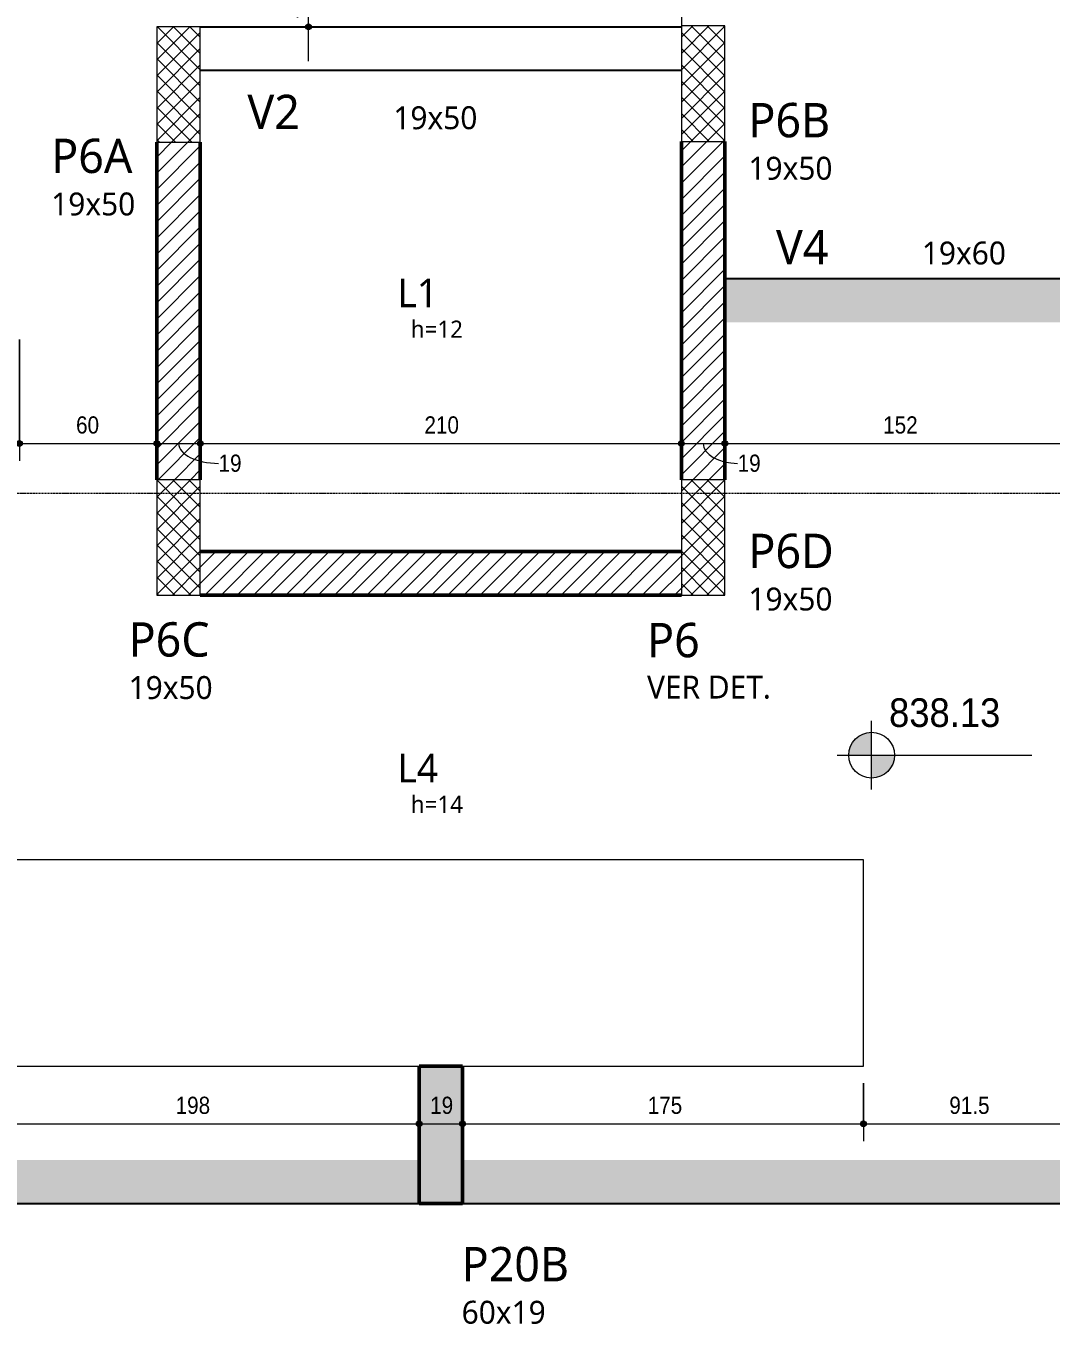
# Model space of a CAD drawing. Header units: centimetres. Extents: x -1095 to 23421, y -520 to 84300.
# Drawn here: x 5362 to 5810, y -442 to 124 of the extents above; entities that cross this region are included whole.
import ezdxf

# ---------------------------------------------------------------- set-up
doc = ezdxf.new("R2010")
doc.units = ezdxf.units.CM
doc.linetypes.add('Centro de 6 mm', pattern=[1.32, 0.6, -0.24, 0.24, -0.24])
for name, color, linetype, lineweight in [('A-ANNO-DIMS', 7, 'Continuous', 9), ('A-ANNO-DIMS-50', 7, 'Continuous', 9), ('A-DETL-GENF', 7, 'Continuous', 18), ('A-FLOR', 7, 'Continuous', 9), ('A-FLOR-IDEN', 7, 'Continuous', 9), ('G-ANNO-DIMS', 7, 'Continuous', 9), ('G-ANNO-SYMB', 7, 'Continuous', 9), ('S-BEAM', 7, 'Continuous', 9), ('S-BEAM-IDEN', 7, 'Continuous', 9), ('S-COLS', 7, 'Continuous', 9), ('S-COLS-IDEN', 7, 'Continuous', 9)]:
    doc.layers.add(name, color=color, linetype=linetype, lineweight=lineweight)
doc.layers.add('A-DETL', color=7, linetype='Continuous', lineweight=18, true_color=0x00a600)
doc.styles.add('Fira Sans', font='', dxfattribs={"width": 0.95, "height": 12.5})
doc.styles.add('Fira Sans_1', font='', dxfattribs={"width": 0.9, "height": 7.5})
doc.styles.add('Gadugi', font='gadugi.ttf', dxfattribs={"height": 15})
doc.styles.add('Gadugi_1', font='gadugi.ttf', dxfattribs={"height": 10})
doc.styles.add('Gadugi_2', font='gadugi.ttf', dxfattribs={"height": 7.5})
doc.styles.add('Gadugi_3', font='gadugi.ttf', dxfattribs={"height": 12.5})
doc.styles.add('Gadugi_4', font='gadugi.ttf', dxfattribs={"height": 0.2})
doc.styles.get('Fira Sans').set_extended_font_data('Fira Sans')
doc.styles.get('Fira Sans_1').set_extended_font_data('Fira Sans')
doc.dimstyles.new('PED_R80_1_5mm_ACIMA_As_ESQ__R00', dxfattribs={"dimscale": 30.48, "dimtxt": 10.229846, "dimasz": 0.328084, "dimexe": 0.246063, "dimexo": 0.246063, "dimgap": 0.049213, "dimtad": 1, "dimdec": 1, "dimrnd": 0.5, "dimdsep": 46, "dimtxsty": 'Fira Sans_1', "dimblk1": 'DOTSMALL', "dimblk2": 'DOTSMALL', "dimsah": 1, "dimcen": 0.09, "dimdle": 0.492126, "dimazin": 0, "dimtfac": 1, "dimtdec": 4, "dimtix": 1, "dimtmove": 0, "dimatfit": 3, "dimfxl": 1, "dimtvp": 1, "dimtolj": 1, "dimtzin": 0, "dimarcsym": 2})
doc.dimstyles.new('PED_R80_1_5mm_ACIMA_As_ESQ__R00_1', dxfattribs={"dimscale": 30.48, "dimtxt": 10.229846, "dimasz": 0.328084, "dimexe": 0.246063, "dimexo": 0.246063, "dimgap": 0.049213, "dimtad": 1, "dimdec": 1, "dimrnd": 0.5, "dimdsep": 46, "dimtxsty": 'Fira Sans_1', "dimblk1": 'DOTSMALL', "dimblk2": 'DOTSMALL', "dimsah": 1, "dimcen": 0.09, "dimdle": 0.492126, "dimazin": 0, "dimtfac": 1, "dimtdec": 4, "dimtix": 1, "dimtmove": 1, "dimatfit": 3, "dimfxl": 1, "dimtvp": 1, "dimtolj": 1, "dimtzin": 0, "dimarcsym": 2})
pattern_1 = [(45, (5543.248, 0), (-3.53553, 3.53553), []), (135, (5543.248, 0), (-3.53553, -3.53553), [])]

# ---------------------------------------------------------------- blocks, each defined once
blk = doc.blocks.new('PED_TAG_PILAR_R03 - PILAR VER DET_-2523782-PL500 - PRÉ-FORMA DA MESA')
at = {"layer": 'S-COLS-IDEN', "insert": (0.115, -0.625), "char_height": 0.2, "width": 1.37089, "attachment_point": 1, "style": 'Gadugi_4'}
blk.add_mtext('VER DET.', dxfattribs=at)
blk = doc.blocks.new('Elevações de ponto - M_Cota de elevação - Alvo preenchido-10609-PL500 - PRÉ-FORMA DA MESA')
at = {"layer": 'G-ANNO-DIMS'}
h = blk.add_hatch(color=256, dxfattribs=at)
edge = h.paths.add_edge_path(flags=0)
edge.add_line((0, 0), (-0.2, 0))
edge.add_arc((0, 0), 0.2, 90, 180, ccw=False)
edge.add_line((0, 0.2), (0, 0))
h = blk.add_hatch(color=256, dxfattribs=at)
edge = h.paths.add_edge_path(flags=0)
edge.add_line((0, 0), (0.2, 0))
edge.add_arc((0, 0), 0.2, 270, 360, ccw=False)
edge.add_line((0, -0.2), (0, 0))
for p, q in [((0, -0.3), (0, 0.3)), ((-0.3, 0), (1.4, 0))]:
    blk.add_line(p, q, dxfattribs=at)
blk.add_circle((0, 0), 0.2, dxfattribs=at)
blk = doc.blocks.new('DIMBLOCK139-PL500 - PRÉ-FORMA DA MESA')
at = {"layer": 'A-ANNO-DIMS-50', "true_color": 0x000032}
h = blk.add_hatch(color=178, dxfattribs=at)
edge = h.paths.add_edge_path(flags=0)
edge.add_arc((5335.75, -354.97), 1.25, 0, 360)
h = blk.add_hatch(color=178, dxfattribs=at)
edge = h.paths.add_edge_path(flags=0)
edge.add_arc((5533.75, -354.97), 1.25, 0, 360)
at = {"layer": 'A-ANNO-DIMS-50', "color": 178, "true_color": 0x000032}
for p, q in [((5335.75, -337.25), (5335.75, -362.47)), ((5335.75, -354.97), (5335.75, -337.25)), ((5533.75, -360.7), (5533.75, -347.47)), ((5335.75, -354.97), (5533.75, -354.97)), ((5533.75, -354.97), (5533.75, -360.7))]:
    blk.add_line(p, q, dxfattribs=at)
for centre in [(5335.75, -354.97), (5533.75, -354.97)]:
    blk.add_circle(centre, 1.25, dxfattribs=at)
at = {"layer": 'A-ANNO-DIMS-50', "color": 0, "insert": (5427.47, -343.09), "char_height": 7.5, "width": 17.4694, "attachment_point": 1, "line_spacing_factor": 1.049215, "style": 'Fira Sans_1'}
blk.add_mtext('198', dxfattribs=at)
blk = doc.blocks.new('_DotSmall')
at = {"color": 0, "linetype": 'ByBlock', "const_width": 0.5}
blk.add_lwpolyline([(-0.0625, 0, 1), (0.0625, 0, 1)], format="xyb", close=True, dxfattribs=at)
blk = doc.blocks.new('DIMBLOCK140-PL500 - PRÉ-FORMA DA MESA')
at = {"layer": 'A-ANNO-DIMS-50', "true_color": 0x000032}
h = blk.add_hatch(color=178, dxfattribs=at)
edge = h.paths.add_edge_path(flags=0)
edge.add_arc((5533.75, -354.97), 1.25, 0, 360)
h = blk.add_hatch(color=178, dxfattribs=at)
edge = h.paths.add_edge_path(flags=0)
edge.add_arc((5552.75, -354.97), 1.25, 0, 360)
at = {"layer": 'A-ANNO-DIMS-50', "color": 178, "true_color": 0x000032}
for p, q in [((5533.75, -360.7), (5533.75, -347.47)), ((5552.75, -360.7), (5552.75, -347.47)), ((5533.75, -354.97), (5552.75, -354.97)), ((5533.75, -354.97), (5533.75, -360.7)), ((5552.75, -354.97), (5552.75, -360.7))]:
    blk.add_line(p, q, dxfattribs=at)
for centre in [(5533.75, -354.97), (5552.75, -354.97)]:
    blk.add_circle(centre, 1.25, dxfattribs=at)
at = {"layer": 'A-ANNO-DIMS-50', "color": 0, "insert": (5538.59, -343.09), "char_height": 7.5, "width": 11.1741, "attachment_point": 1, "line_spacing_factor": 1.049215, "style": 'Fira Sans_1'}
blk.add_mtext('19', dxfattribs=at)
blk = doc.blocks.new('DIMBLOCK141-PL500 - PRÉ-FORMA DA MESA')
at = {"layer": 'A-ANNO-DIMS-50', "true_color": 0x000032}
h = blk.add_hatch(color=178, dxfattribs=at)
edge = h.paths.add_edge_path(flags=0)
edge.add_arc((5552.75, -354.97), 1.25, 0, 360)
h = blk.add_hatch(color=178, dxfattribs=at)
edge = h.paths.add_edge_path(flags=0)
edge.add_arc((5727.75, -354.97), 1.25, 0, 360)
at = {"layer": 'A-ANNO-DIMS-50', "color": 178, "true_color": 0x000032}
for p, q in [((5727.75, -337.25), (5727.75, -362.47)), ((5727.75, -354.97), (5727.75, -337.25)), ((5552.75, -360.7), (5552.75, -347.47)), ((5552.75, -354.97), (5727.75, -354.97)), ((5552.75, -354.97), (5552.75, -360.7))]:
    blk.add_line(p, q, dxfattribs=at)
for centre in [(5552.75, -354.97), (5727.75, -354.97)]:
    blk.add_circle(centre, 1.25, dxfattribs=at)
at = {"layer": 'A-ANNO-DIMS-50', "color": 0, "insert": (5633.56, -343.09), "char_height": 7.5, "width": 16.053, "attachment_point": 1, "line_spacing_factor": 1.049215, "style": 'Fira Sans_1'}
blk.add_mtext('175', dxfattribs=at)
blk = doc.blocks.new('DIMBLOCK142-PL500 - PRÉ-FORMA DA MESA')
at = {"layer": 'A-ANNO-DIMS-50', "true_color": 0x000032}
h = blk.add_hatch(color=178, dxfattribs=at)
edge = h.paths.add_edge_path(flags=0)
edge.add_arc((5727.75, -354.97), 1.25, 0, 360)
h = blk.add_hatch(color=178, dxfattribs=at)
edge = h.paths.add_edge_path(flags=0)
edge.add_arc((5819.25, -354.97), 1.25, 0, 360)
at = {"layer": 'A-ANNO-DIMS-50', "color": 178, "true_color": 0x000032}
for p, q in [((5819.25, -241.75), (5819.25, -362.47)), ((5819.25, -354.97), (5819.25, -241.75)), ((5727.75, -337.25), (5727.75, -362.47)), ((5727.75, -354.97), (5727.75, -337.25)), ((5727.75, -354.97), (5819.25, -354.97))]:
    blk.add_line(p, q, dxfattribs=at)
for centre in [(5727.75, -354.97), (5819.25, -354.97)]:
    blk.add_circle(centre, 1.25, dxfattribs=at)
at = {"layer": 'A-ANNO-DIMS-50', "color": 0, "insert": (5765.24, -343.09), "char_height": 7.5, "width": 19.8302, "attachment_point": 1, "line_spacing_factor": 1.049215, "style": 'Fira Sans_1'}
blk.add_mtext('91.5', dxfattribs=at)
blk = doc.blocks.new('DIMBLOCK164-PL500 - PRÉ-FORMA DA MESA')
at = {"layer": 'A-ANNO-DIMS-50', "true_color": 0x000032}
h = blk.add_hatch(color=178, dxfattribs=at)
edge = h.paths.add_edge_path(flags=0)
edge.add_arc((5359.25, -58.13), 1.25, 0, 360)
h = blk.add_hatch(color=178, dxfattribs=at)
edge = h.paths.add_edge_path(flags=0)
edge.add_arc((5419.25, -58.13), 1.25, 0, 360)
at = {"layer": 'A-ANNO-DIMS-50', "color": 178, "true_color": 0x000032}
for p, q in [((5359.25, -12.75), (5359.25, -65.63)), ((5359.25, -58.13), (5359.25, -12.75)), ((5419.25, -63.86), (5419.25, -50.63)), ((5359.25, -58.13), (5419.25, -58.13)), ((5419.25, -58.13), (5419.25, -63.86))]:
    blk.add_line(p, q, dxfattribs=at)
for centre in [(5359.25, -58.13), (5419.25, -58.13)]:
    blk.add_circle(centre, 1.25, dxfattribs=at)
at = {"layer": 'A-ANNO-DIMS-50', "color": 0, "insert": (5384, -46.24), "char_height": 7.5, "width": 12.5906, "attachment_point": 1, "line_spacing_factor": 1.049215, "style": 'Fira Sans_1'}
blk.add_mtext('60', dxfattribs=at)
blk = doc.blocks.new('DIMBLOCK165-PL500 - PRÉ-FORMA DA MESA')
at = {"layer": 'A-ANNO-DIMS-50', "true_color": 0x000032}
h = blk.add_hatch(color=178, dxfattribs=at)
edge = h.paths.add_edge_path(flags=0)
edge.add_arc((5419.25, -58.13), 1.25, 0, 360)
h = blk.add_hatch(color=178, dxfattribs=at)
edge = h.paths.add_edge_path(flags=0)
edge.add_arc((5438.25, -58.13), 1.25, 0, 360)
at = {"layer": 'A-ANNO-DIMS-50', "color": 178, "true_color": 0x000032}
for p, q in [((5419.25, -63.86), (5419.25, -50.63)), ((5438.25, -63.86), (5438.25, -50.63)), ((5419.25, -58.13), (5438.25, -58.13)), ((5419.25, -58.13), (5419.25, -63.86)), ((5438.25, -58.13), (5438.25, -63.86))]:
    blk.add_line(p, q, dxfattribs=at)
for centre in [(5419.25, -58.13), (5438.25, -58.13)]:
    blk.add_circle(centre, 1.25, dxfattribs=at)
blk.add_ellipse((5446.21, -58.13), major_axis=(17.47, 0), ratio=0.493526, start_param=3.141593, end_param=4.712389, dxfattribs=at)
at = {"layer": 'A-ANNO-DIMS-50', "color": 0, "insert": (5446.21, -62.92), "char_height": 7.5, "width": 11.1741, "attachment_point": 1, "line_spacing_factor": 1.049215, "style": 'Fira Sans_1'}
blk.add_mtext('19', dxfattribs=at)
blk = doc.blocks.new('DIMBLOCK166-PL500 - PRÉ-FORMA DA MESA')
at = {"layer": 'A-ANNO-DIMS-50', "true_color": 0x000032}
h = blk.add_hatch(color=178, dxfattribs=at)
edge = h.paths.add_edge_path(flags=0)
edge.add_arc((5438.25, -58.13), 1.25, 0, 360)
h = blk.add_hatch(color=178, dxfattribs=at)
edge = h.paths.add_edge_path(flags=0)
edge.add_arc((5648.25, -58.13), 1.25, 0, 360)
at = {"layer": 'A-ANNO-DIMS-50', "color": 178, "true_color": 0x000032}
for p, q in [((5438.25, -63.86), (5438.25, -50.63)), ((5648.25, -63.86), (5648.25, -50.63)), ((5438.25, -58.13), (5648.25, -58.13)), ((5438.25, -58.13), (5438.25, -63.86)), ((5648.25, -58.13), (5648.25, -63.86))]:
    blk.add_line(p, q, dxfattribs=at)
for centre in [(5438.25, -58.13), (5648.25, -58.13)]:
    blk.add_circle(centre, 1.25, dxfattribs=at)
at = {"layer": 'A-ANNO-DIMS-50', "color": 0, "insert": (5536.1, -46.24), "char_height": 7.5, "width": 17.1547, "attachment_point": 1, "line_spacing_factor": 1.049215, "style": 'Fira Sans_1'}
blk.add_mtext('210', dxfattribs=at)
blk = doc.blocks.new('DIMBLOCK167-PL500 - PRÉ-FORMA DA MESA')
at = {"layer": 'A-ANNO-DIMS-50', "true_color": 0x000032}
h = blk.add_hatch(color=178, dxfattribs=at)
edge = h.paths.add_edge_path(flags=0)
edge.add_arc((5648.25, -58.13), 1.25, 0, 360)
h = blk.add_hatch(color=178, dxfattribs=at)
edge = h.paths.add_edge_path(flags=0)
edge.add_arc((5667.25, -58.13), 1.25, 0, 360)
at = {"layer": 'A-ANNO-DIMS-50', "color": 178, "true_color": 0x000032}
for p, q in [((5648.25, -63.86), (5648.25, -50.63)), ((5667.25, -63.86), (5667.25, -50.63)), ((5648.25, -58.13), (5667.25, -58.13)), ((5648.25, -58.13), (5648.25, -63.86)), ((5667.25, -58.13), (5667.25, -63.86))]:
    blk.add_line(p, q, dxfattribs=at)
for centre in [(5648.25, -58.13), (5667.25, -58.13)]:
    blk.add_circle(centre, 1.25, dxfattribs=at)
blk.add_ellipse((5672.83, -58.13), major_axis=(15.08, 0), ratio=0.571704, start_param=3.141593, end_param=4.712389, dxfattribs=at)
at = {"layer": 'A-ANNO-DIMS-50', "color": 0, "insert": (5672.83, -62.92), "char_height": 7.5, "width": 11.1741, "attachment_point": 1, "line_spacing_factor": 1.049215, "style": 'Fira Sans_1'}
blk.add_mtext('19', dxfattribs=at)
blk = doc.blocks.new('DIMBLOCK168-PL500 - PRÉ-FORMA DA MESA')
at = {"layer": 'A-ANNO-DIMS-50', "true_color": 0x000032}
h = blk.add_hatch(color=178, dxfattribs=at)
edge = h.paths.add_edge_path(flags=0)
edge.add_arc((5667.25, -58.13), 1.25, 0, 360)
h = blk.add_hatch(color=178, dxfattribs=at)
edge = h.paths.add_edge_path(flags=0)
edge.add_arc((5819.25, -58.13), 1.25, 0, 360)
at = {"layer": 'A-ANNO-DIMS-50', "color": 178, "true_color": 0x000032}
for p, q in [((5667.25, -63.86), (5667.25, -50.63)), ((5819.25, -63.86), (5819.25, -50.63)), ((5667.25, -58.13), (5819.25, -58.13)), ((5667.25, -58.13), (5667.25, -63.86)), ((5819.25, -58.13), (5819.25, -63.86))]:
    blk.add_line(p, q, dxfattribs=at)
for centre in [(5667.25, -58.13), (5819.25, -58.13)]:
    blk.add_circle(centre, 1.25, dxfattribs=at)
at = {"layer": 'A-ANNO-DIMS-50', "color": 0, "insert": (5736.36, -46.24), "char_height": 7.5, "width": 16.5251, "attachment_point": 1, "line_spacing_factor": 1.049215, "style": 'Fira Sans_1'}
blk.add_mtext('152', dxfattribs=at)
blk = doc.blocks.new('DIMBLOCK220-PL500 - PRÉ-FORMA DA MESA')
at = {"layer": 'A-ANNO-DIMS-50', "true_color": 0x000032}
h = blk.add_hatch(color=178, dxfattribs=at)
edge = h.paths.add_edge_path(flags=0)
edge.add_arc((5485.46, 139.75), 1.25, 0, 360)
h = blk.add_hatch(color=178, dxfattribs=at)
edge = h.paths.add_edge_path(flags=0)
edge.add_arc((5485.46, 123.75), 1.25, 0, 360)
at = {"layer": 'A-ANNO-DIMS-50', "color": 178, "true_color": 0x000032}
for p, q in [((5491.19, 139.75), (5477.96, 139.75)), ((5485.46, 108.75), (5485.46, 139.75)), ((5485.46, 139.75), (5491.19, 139.75)), ((5491.19, 123.75), (5477.96, 123.75)), ((5485.46, 123.75), (5491.19, 123.75))]:
    blk.add_line(p, q, dxfattribs=at)
for centre in [(5485.46, 139.75), (5485.46, 123.75)]:
    blk.add_circle(centre, 1.25, dxfattribs=at)
at = {"layer": 'A-ANNO-DIMS-50', "color": 0, "insert": (5473.57, 127.09), "char_height": 7.5, "width": 11.1741, "attachment_point": 1, "rotation": 90, "line_spacing_factor": 1.049215, "style": 'Fira Sans_1'}
blk.add_mtext('16', dxfattribs=at)

msp = doc.modelspace()

# ---------------------------------------------------------------- hatches: boundary and pattern name
at = {"layer": 'A-DETL-GENF', "true_color": 0x0000ff}
h = msp.add_hatch(dxfattribs=at)
h.set_pattern_fill('FP_3', color=5, style=0, pattern_type=2)
h.set_pattern_definition(pattern_1)
h.paths.add_polyline_path([(5438.25, 73.4), (5438.25, 123.75), (5419.25, 123.75), (5419.25, 73.4)], flags=0)
h = msp.add_hatch(dxfattribs=at)
h.set_pattern_fill('FP_3', color=5, style=0, pattern_type=2)
h.set_pattern_definition(pattern_1)
h.paths.add_polyline_path([(5667.25, 73.75), (5667.25, 124.1), (5648.25, 124.1), (5648.25, 73.75)], flags=0)
h = msp.add_hatch(dxfattribs=at)
h.set_pattern_fill('FP_3', color=5, style=0, pattern_type=2)
h.set_pattern_definition(pattern_1)
h.paths.add_polyline_path([(5438.25, -124.25), (5438.25, -73.9), (5419.25, -73.9), (5419.25, -124.25)], flags=0)
h = msp.add_hatch(dxfattribs=at)
h.set_pattern_fill('FP_3', color=5, style=0, pattern_type=2)
h.set_pattern_definition(pattern_1)
h.paths.add_polyline_path([(5667.25, -124.25), (5667.25, -73.9), (5648.25, -73.9), (5648.25, -124.25)], flags=0)
at = {"layer": 'S-BEAM', "true_color": 0xe6b8b7}
for points in [[(5819.25, -5.25), (5819.25, 13.75), (5667.25, 13.75), (5667.25, -5.25)], [(5533.75, -389.75), (5533.75, -370.75), (4741.75, -370.75), (4741.75, -389.75), (5465.18, -389.75)], [(6563.75, -389.75), (6563.75, -370.75), (5552.75, -370.75), (5552.75, -389.75), (6559.11, -389.75)]]:
    msp.add_hatch(color=9, dxfattribs=at).paths.add_polyline_path(points, flags=0)
at = {"layer": 'S-COLS', "lineweight": 18, "true_color": 0x808080}
h = msp.add_hatch(dxfattribs=at)
h.set_pattern_fill('FP_1', color=8, style=0, pattern_type=2)
h.set_pattern_definition([(45, (5543.248, 0), (-3.53553, 3.53553), [])])
h.paths.add_polyline_path([(5465.18, -124.25), (5648.25, -124.25), (5648.25, -105.25), (5438.25, -105.25), (5438.25, -124.25)], flags=0)
h.paths.add_polyline_path([(5650.85, -73.9), (5667.25, -73.9), (5667.25, 73.75), (5648.25, 73.75), (5648.25, -73.9)], flags=0)
h.paths.add_polyline_path([(5435.65, -73.9), (5438.25, -73.9), (5438.25, 73.4), (5419.25, 73.4), (5419.25, -73.9)], flags=0)
at = {"layer": 'S-COLS', "true_color": 0x808080}
msp.add_hatch(color=8, dxfattribs=at).paths.add_polyline_path([(5533.75, -389.75), (5552.75, -389.75), (5552.75, -329.75), (5533.75, -329.75)], flags=0)

# ---------------------------------------------------------------- linework, layer by layer
at = {"layer": 'A-DETL', "color": 7}
for p, q in [((5438.25, 123.75), (5419.25, 123.75)), ((5419.25, 123.75), (5419.25, 73.4)), ((5438.25, 73.4), (5438.25, 123.75)), ((5667.25, 124.1), (5648.25, 124.1)), ((5648.25, 124.1), (5648.25, 73.75)), ((5667.25, 73.75), (5667.25, 124.1)), ((5648.25, 73.75), (5667.25, 73.75)), ((5419.25, 73.4), (5438.25, 73.4)), ((5438.25, -73.9), (5419.25, -73.9)), ((5419.25, -73.9), (5419.25, -124.25)), ((5438.25, -124.25), (5438.25, -73.9)), ((5667.25, -73.9), (5648.25, -73.9)), ((5648.25, -73.9), (5648.25, -124.25)), ((5667.25, -124.25), (5667.25, -73.9)), ((5419.25, -124.25), (5438.25, -124.25)), ((5648.25, -124.25), (5667.25, -124.25)), ((5727.75, -239.75), (5363.75, -239.75))]:
    msp.add_line(p, q, dxfattribs=at)
at = {"layer": 'A-FLOR', "lineweight": 18}
for p, q in [((5648.25, 326.75), (5648.25, 124.1)), ((5727.75, -239.75), (5335.75, -239.75)), ((5727.75, -329.75), (5727.75, -239.75)), ((5335.75, -329.75), (5533.75, -329.75)), ((5552.75, -329.75), (5727.75, -329.75))]:
    msp.add_line(p, q, dxfattribs=at)
at = {"layer": 'G-ANNO-SYMB', "linetype": 'Centro de 6 mm'}
msp.add_line((4338.27, -79.8), (6742.19, -79.8), dxfattribs=at)
at = {"layer": 'S-BEAM', "lineweight": 25}
for p, q in [((5438.25, 123.75), (5648.25, 123.75)), ((5438.25, 104.75), (5648.25, 104.75)), ((5819.25, 13.75), (5667.25, 13.75)), ((4741.75, -389.75), (5533.75, -389.75)), ((5552.75, -389.75), (6563.75, -389.75))]:
    msp.add_line(p, q, dxfattribs=at)
at = {"layer": 'S-COLS', "lineweight": 50}
for p, q in [((5648.25, -73.9), (5648.25, 73.75)), ((5667.25, 73.75), (5667.25, -73.9)), ((5419.25, -73.9), (5419.25, 73.4)), ((5438.25, 73.4), (5438.25, -73.9)), ((5438.25, -105.25), (5648.25, -105.25)), ((5438.25, -124.25), (5648.25, -124.25)), ((5552.75, -329.75), (5533.75, -329.75)), ((5533.75, -389.75), (5533.75, -329.75)), ((5552.75, -329.75), (5552.75, -389.75)), ((5552.75, -389.75), (5533.75, -389.75))]:
    msp.add_line(p, q, dxfattribs=at)

# ---------------------------------------------------------------- block references
at = {"layer": 'G-ANNO-DIMS', "xscale": 49.99999999999998, "yscale": 49.99999999999998, "zscale": 49.99999999999998}
msp.add_blockref('Elevações de ponto - M_Cota de elevação - Alvo preenchido-10609-PL500 - PRÉ-FORMA DA MESA', (5731.31, -194.07), dxfattribs=at)
at = {"layer": 'S-COLS-IDEN', "xscale": 49.99999999999998, "yscale": 49.99999999999998, "zscale": 49.99999999999998}
msp.add_blockref('PED_TAG_PILAR_R03 - PILAR VER DET_-2523782-PL500 - PRÉ-FORMA DA MESA', (5627.55, -128.13), dxfattribs=at)

# ---------------------------------------------------------------- texts
at = {"layer": 'A-FLOR-IDEN', "attachment_point": 1}
for s, insert, char_height, width, style in [('L1', (5524.22, 13.84), 12.5, 21.6456, 'Gadugi_3'), ('h=12', (5530.12, -4.45), 7.5, 29.6624, 'Gadugi_2'), ('L4', (5524.22, -193.46), 12.5, 21.6456, 'Gadugi_3'), ('h=14', (5530.12, -211.74), 7.5, 29.6624, 'Gadugi_2')]:
    msp.add_mtext(s, dxfattribs=dict(at, insert=insert, char_height=char_height, width=width, style=style))
at = {"layer": 'G-ANNO-DIMS', "insert": (5738.93, -169.26), "char_height": 12.5, "width": 57.898, "attachment_point": 1, "line_spacing_factor": 1.049215, "style": 'Fira Sans'}
msp.add_mtext('838.13', dxfattribs=at)
at = {"layer": 'S-BEAM-IDEN', "attachment_point": 1}
for s, insert, char_height, width, style in [('V2', (5458.81, 94.08), 15, 30.0633, 'Gadugi'), ('19x50', (5522.51, 89.05), 10, 44.8945, 'Gadugi_1'), ('V4', (5689.55, 35.05), 15, 30.0633, 'Gadugi'), ('19x60', (5753.25, 30.02), 10, 44.8945, 'Gadugi_1')]:
    msp.add_mtext(s, dxfattribs=dict(at, insert=insert, char_height=char_height, width=width, style=style))
at = {"layer": 'S-COLS-IDEN', "attachment_point": 1}
for s, insert, char_height, width, style in [('P6B', (5677.53, 90.51), 15, 43.2911, 'Gadugi'), ('P6A', (5373.15, 74.92), 15, 44.8945, 'Gadugi'), ('19x50', (5677.53, 67.02), 10, 44.8945, 'Gadugi_1'), ('19x50', (5373.15, 51.43), 10, 44.8945, 'Gadugi_1'), ('P6D', (5677.53, -97.46), 15, 46.4979, 'Gadugi'), ('19x50', (5677.53, -120.95), 10, 44.8945, 'Gadugi_1'), ('P6C', (5406.94, -136.08), 15, 44.4937, 'Gadugi'), ('P6', (5633.29, -136.36), 15, 28.4599, 'Gadugi'), ('19x50', (5406.94, -159.57), 10, 44.8945, 'Gadugi_1'), ('P20B', (5552.34, -408.65), 15, 57.3207, 'Gadugi'), ('60x19', (5552.34, -432.14), 10, 44.8945, 'Gadugi_1')]:
    msp.add_mtext(s, dxfattribs=dict(at, insert=insert, char_height=char_height, width=width, style=style))

# ---------------------------------------------------------------- dimensions: what is measured, and where the dimension line sits
at = {"layer": 'A-ANNO-DIMS', "color": 178, "true_color": 0x000032}
dim = msp.add_linear_dim(base=(5485.46, 139.75), p1=(5483.69, 123.75), p2=(5483.69, 139.75), angle=90, dimstyle='PED_R80_1_5mm_ACIMA_As_ESQ__R00', override={"dimpost": '<>', "dimfxl": 15.995025}, dxfattribs=at)
dim.commit()
dim.dimension.update_dxf_attribs({"geometry": 'DIMBLOCK220-PL500 - PRÉ-FORMA DA MESA', "text_midpoint": (5480.14, 131.75)})
for base, p1, p2, override, picture, middle in [((5419.25, -58.13), (5359.25, -5.25), (5419.25, -56.36), {"dimpost": '<>', "dimfxl": 78.816705}, 'DIMBLOCK164-PL500 - PRÉ-FORMA DA MESA', (5389.25, -52.81)), ((5648.25, -58.13), (5438.25, -56.36), (5648.25, -56.36), {"dimpost": '<>', "dimfxl": 210}, 'DIMBLOCK166-PL500 - PRÉ-FORMA DA MESA', (5543.25, -52.81)), ((5819.25, -58.13), (5667.25, -56.36), (5819.25, -56.36), {"dimpost": '<>', "dimfxl": 151.999956}, 'DIMBLOCK168-PL500 - PRÉ-FORMA DA MESA', (5743.25, -52.81)), ((5819.25, -354.97), (5727.75, -329.75), (5819.25, -234.25), {"dimpost": '<>', "dimfxl": 132.255593}, 'DIMBLOCK142-PL500 - PRÉ-FORMA DA MESA', (5773.5, -349.6)), ((5533.75, -354.97), (5335.75, -329.75), (5533.75, -353.2), {"dimpost": '<>', "dimfxl": 199.38431}, 'DIMBLOCK139-PL500 - PRÉ-FORMA DA MESA', (5434.75, -349.6)), ((5727.75, -354.97), (5552.75, -353.2), (5727.75, -329.75), {"dimpost": '<>', "dimfxl": 176.564929}, 'DIMBLOCK141-PL500 - PRÉ-FORMA DA MESA', (5640.25, -349.66)), ((5552.75, -354.97), (5533.75, -353.2), (5552.75, -353.2), {"dimpost": '<>', "dimfxl": 19}, 'DIMBLOCK140-PL500 - PRÉ-FORMA DA MESA', (5543.25, -349.6))]:
    dim = msp.add_linear_dim(base=base, p1=p1, p2=p2, dimstyle='PED_R80_1_5mm_ACIMA_As_ESQ__R00', override=override, dxfattribs=at)
    dim.commit()
    dim.dimension.update_dxf_attribs({"geometry": picture, "text_midpoint": middle})
for base, p1, p2, picture, middle in [((5438.25, -58.13), (5419.25, -56.36), (5438.25, -56.36), 'DIMBLOCK165-PL500 - PRÉ-FORMA DA MESA', (5451.8, -67.92)), ((5667.25, -58.13), (5648.25, -56.36), (5667.25, -56.36), 'DIMBLOCK167-PL500 - PRÉ-FORMA DA MESA', (5678.41, -67.92))]:
    dim = msp.add_linear_dim(base=base, p1=p1, p2=p2, dimstyle='PED_R80_1_5mm_ACIMA_As_ESQ__R00_1', override={"dimpost": '<>', "dimfxl": 19}, dxfattribs=at)
    dim.commit()
    dim.dimension.update_dxf_attribs({"geometry": picture, "text_midpoint": middle, "dimtype": 160})

doc.saveas('drawing.dxf')
